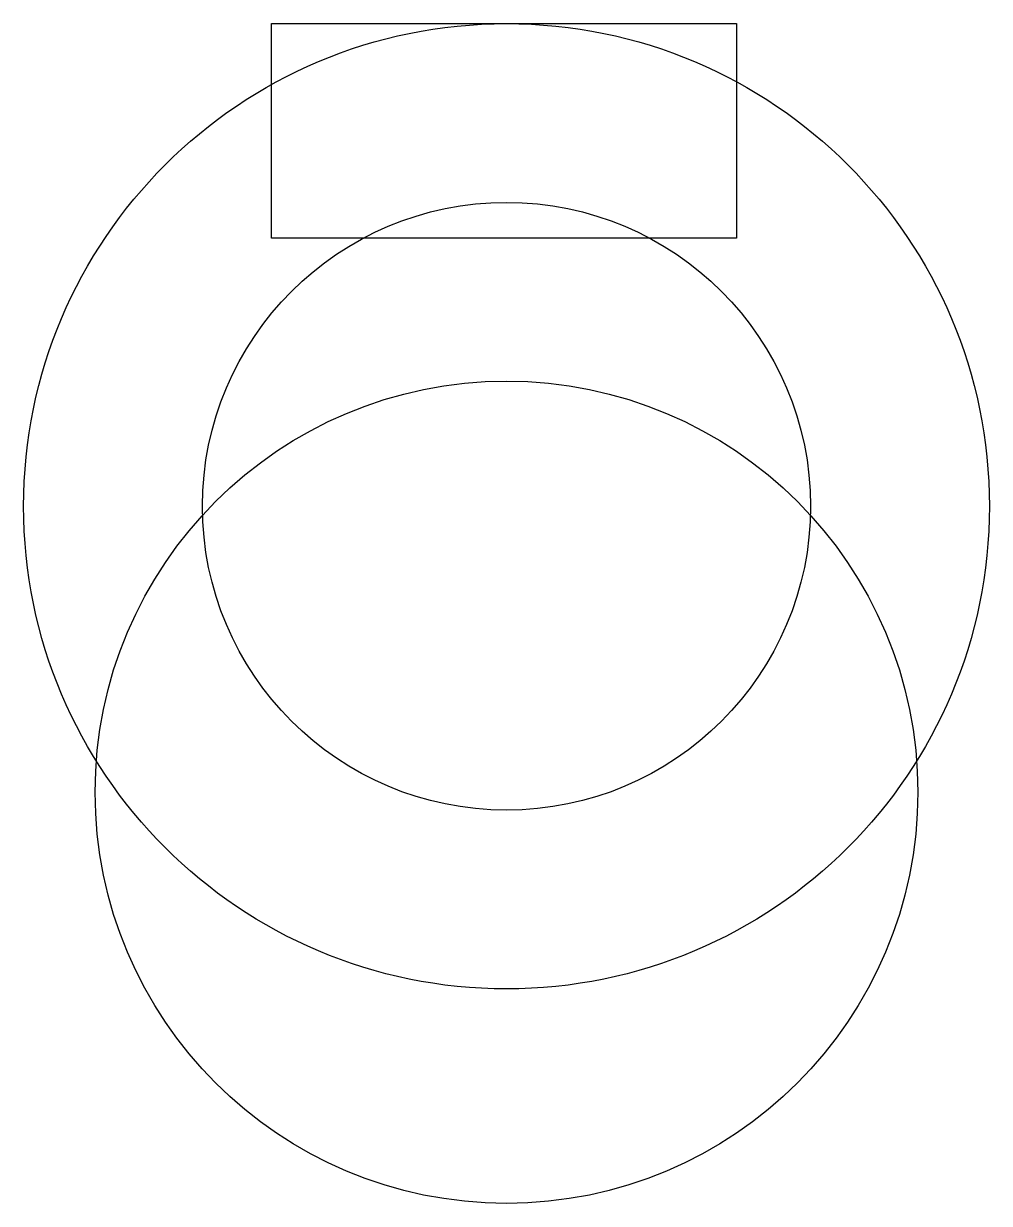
# Model space of a CAD drawing. Header units: millimetres. Extents: x -6.8 to 6.8, y -9.8 to 6.8.
import ezdxf

# ---------------------------------------------------------------- set-up
doc = ezdxf.new("R2010")
doc.units = ezdxf.units.MM
doc.layers.get('0').update_dxf_attribs({"linetype": 'CONTINUOUS'})

msp = doc.modelspace()

# ---------------------------------------------------------------- linework, layer by layer
msp.add_lwpolyline([(-3.286, 6.75), (3.214, 6.75), (3.214, 3.75), (-3.286, 3.75)], close=True)
for centre, radius in [((0, 0), 6.75), ((0, 0), 4.25), ((0, -4), 5.75)]:
    msp.add_circle(centre, radius)

doc.saveas('drawing.dxf')
